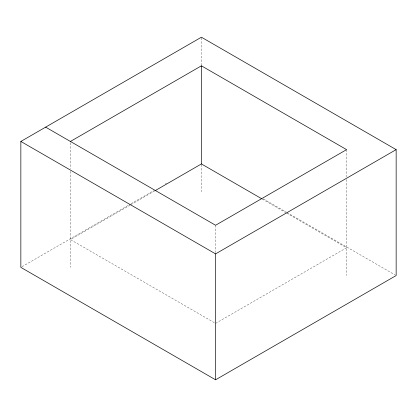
<?xml version="1.0" encoding="UTF-8"?>
<svg xmlns="http://www.w3.org/2000/svg" width="417" height="417" viewBox="0 0 417 417"><rect width="100%" height="100%" fill="white"/><g stroke="black" fill="none" stroke-linecap="round" stroke-linejoin="round"><path stroke-width="0.31" stroke-dasharray="2.08 1.56" d="M21.976 266.724L130.542 204.043M131.105 203.715L153.607 190.725M165.419 183.907L166.545 183.256M130.015 205.164L70.416 239.572L215.021 323.055M130.578 204.841L154.191 191.205M215.579 323.378L346.584 247.75L286.38 212.988M263.325 198.862L286.401 212.185M286.964 212.514L395.024 274.897M262.184 199.024L285.817 212.665M346.584 149.63L346.584 176.917M346.584 179.518L346.584 275.548M215.579 225.263L215.579 252.551M201.421 37.848L201.421 65.109M201.421 164.585L201.421 191.737M70.416 142.75L70.416 168.744M70.416 171.34L70.416 267.37"/><path stroke-width="0.63" d="M20.85 141.452L201.421 37.202L396.15 149.63L396.15 275.548L215.579 379.798L20.85 267.37L20.85 141.452L215.579 253.88L396.15 149.63M70.416 141.452L201.421 65.818L346.584 149.63L215.579 225.263L45.635 127.143M154.754 190.882L201.421 163.938L261.621 198.695M215.579 253.88L215.579 379.798M201.421 65.818L201.421 163.938"/></g></svg>
